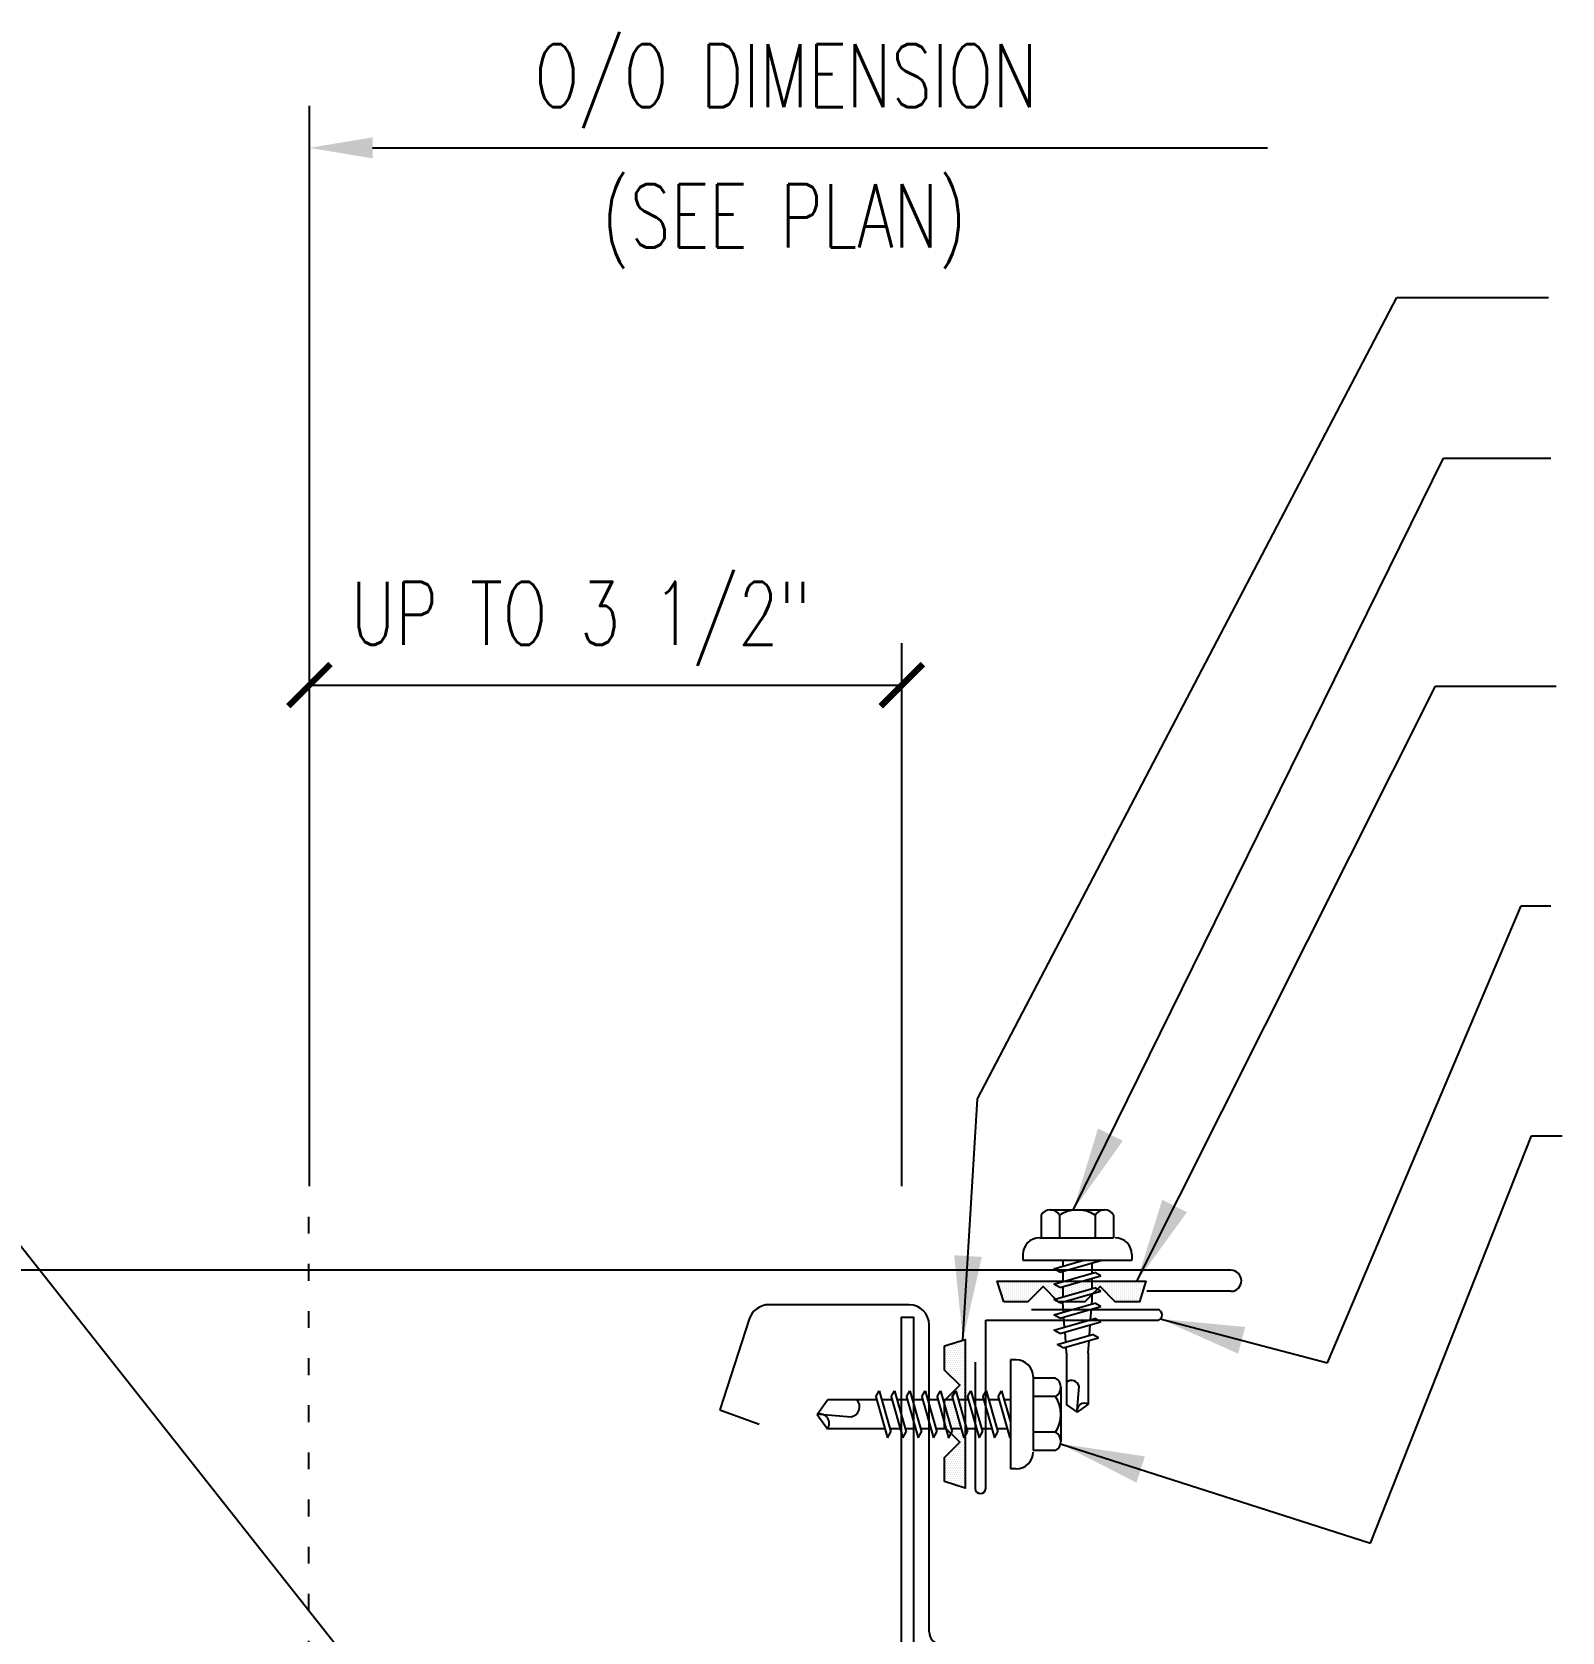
# Model space of a CAD drawing. Header units: inches. Extents: x 5.3 to 45.7, y 11.4 to 38.4.
# Drawn here: x 15.31 to 24.4, y 28.9 to 38.4 of the extents above; entities that cross this region are included whole.
import ezdxf

# ---------------------------------------------------------------- set-up
doc = ezdxf.new("R2010")
doc.units = ezdxf.units.IN
doc.header["$MEASUREMENT"] = 0
doc.linetypes.add('ACAD_ISO07W100', pattern=[3, 0, -3])
for name, color, linetype in [('DIM', 2, 'Continuous'), ('FASTENER', 9, 'Continuous'), ('PANEL', 11, 'Continuous'), ('STLA', 10, 'Continuous'), ('TAPE', 8, 'Continuous'), ('TEXT', 2, 'Continuous'), ('TRIM', 6, 'Continuous')]:
    doc.layers.add(name, color=color, linetype=linetype)
doc.styles.add('TEXT1', font='ROMANS.shx', dxfattribs={"width": 0.75, "height": 0.375})
doc.dimstyles.new('DETAIL$7', dxfattribs={"dimscale": 4, "dimtxt": 0.375, "dimasz": 0.125, "dimexe": 0.0625, "dimexo": 0.125, "dimgap": 0.0625, "dimtad": 1, "dimdec": 4, "dimzin": 3, "dimdsep": 46, "dimlunit": 4, "dimtxsty": 'TEXT1', "dimblk": 'ARCHTICK', "dimcen": 0.0625, "dimclrd": 7, "dimclre": 7, "dimclrt": 2, "dimadec": 0, "dimazin": 0, "dimtfac": 0.59375, "dimtdec": 4, "dimtmove": 2, "dimatfit": 3, "dimfxl": 0, "dimfrac": 2, "dimtolj": 1, "dimtzin": 3, "dimarcsym": 0})

# ---------------------------------------------------------------- blocks, each defined once
blk = doc.blocks.new('*X2')
at = {"color": 0}
for p, q in [((-0.4336, 0.1348), (-0.4336, 0.1348)), ((-0.4336, 0.123), (-0.4336, 0.123)), ((-0.4219, 0.1406), (-0.4219, 0.1406)), ((-0.4219, 0.1289), (-0.4219, 0.1289)), ((-0.4219, 0.1172), (-0.4219, 0.1172)), ((-0.4219, 0.1055), (-0.4219, 0.1055)), ((-0.4102, 0.1348), (-0.4102, 0.1348)), ((-0.4102, 0.123), (-0.4102, 0.123)), ((-0.4102, 0.1113), (-0.4102, 0.1113)), ((-0.4102, 0.0996), (-0.4102, 0.0996)), ((-0.3984, 0.1406), (-0.3984, 0.1406)), ((-0.3984, 0.1289), (-0.3984, 0.1289)), ((-0.3984, 0.1172), (-0.3984, 0.1172)), ((-0.3984, 0.1055), (-0.3984, 0.1055)), ((-0.3867, 0.1348), (-0.3867, 0.1348)), ((-0.3867, 0.123), (-0.3867, 0.123)), ((-0.3867, 0.1113), (-0.3867, 0.1113)), ((-0.3867, 0.0996), (-0.3867, 0.0996)), ((-0.375, 0.1406), (-0.375, 0.1406)), ((-0.375, 0.1289), (-0.375, 0.1289)), ((-0.375, 0.1172), (-0.375, 0.1172)), ((-0.375, 0.1055), (-0.375, 0.1055)), ((-0.3633, 0.1348), (-0.3633, 0.1348)), ((-0.3633, 0.123), (-0.3633, 0.123)), ((-0.3633, 0.1113), (-0.3633, 0.1113)), ((-0.3633, 0.0996), (-0.3633, 0.0996)), ((-0.3516, 0.1406), (-0.3516, 0.1406)), ((-0.3516, 0.1289), (-0.3516, 0.1289)), ((-0.3516, 0.1172), (-0.3516, 0.1172)), ((-0.3516, 0.1055), (-0.3516, 0.1055)), ((-0.3398, 0.1348), (-0.3398, 0.1348)), ((-0.3398, 0.123), (-0.3398, 0.123)), ((-0.3398, 0.1113), (-0.3398, 0.1113)), ((-0.3398, 0.0996), (-0.3398, 0.0996)), ((-0.3281, 0.1406), (-0.3281, 0.1406)), ((-0.3281, 0.1289), (-0.3281, 0.1289)), ((-0.3281, 0.1172), (-0.3281, 0.1172)), ((-0.3281, 0.1055), (-0.3281, 0.1055)), ((-0.3164, 0.1348), (-0.3164, 0.1348)), ((-0.3164, 0.123), (-0.3164, 0.123)), ((-0.3164, 0.1113), (-0.3164, 0.1113)), ((-0.3164, 0.0996), (-0.3164, 0.0996)), ((-0.3047, 0.1406), (-0.3047, 0.1406)), ((-0.3047, 0.1289), (-0.3047, 0.1289)), ((-0.3047, 0.1172), (-0.3047, 0.1172)), ((-0.3047, 0.1055), (-0.3047, 0.1055)), ((-0.293, 0.1348), (-0.293, 0.1348)), ((-0.293, 0.123), (-0.293, 0.123)), ((-0.293, 0.1113), (-0.293, 0.1113)), ((-0.293, 0.0996), (-0.293, 0.0996)), ((-0.2812, 0.1406), (-0.2812, 0.1406)), ((-0.2812, 0.1289), (-0.2812, 0.1289)), ((-0.2812, 0.1172), (-0.2812, 0.1172)), ((-0.2812, 0.1055), (-0.2812, 0.1055)), ((-0.2695, 0.1348), (-0.2695, 0.1348)), ((-0.2695, 0.123), (-0.2695, 0.123)), ((-0.2695, 0.1113), (-0.2695, 0.1113)), ((-0.2695, 0.0996), (-0.2695, 0.0996)), ((-0.2578, 0.1406), (-0.2578, 0.1406)), ((-0.2578, 0.1289), (-0.2578, 0.1289)), ((-0.2578, 0.1172), (-0.2578, 0.1172)), ((-0.2578, 0.1055), (-0.2578, 0.1055)), ((-0.2461, 0.1348), (-0.2461, 0.1348)), ((-0.2461, 0.123), (-0.2461, 0.123)), ((-0.2461, 0.1113), (-0.2461, 0.1113)), ((-0.2461, 0.0996), (-0.2461, 0.0996)), ((-0.2344, 0.1406), (-0.2344, 0.1406)), ((-0.2344, 0.1289), (-0.2344, 0.1289)), ((-0.2344, 0.1172), (-0.2344, 0.1172)), ((-0.2344, 0.1055), (-0.2344, 0.1055)), ((-0.2227, 0.1348), (-0.2227, 0.1348)), ((-0.2227, 0.123), (-0.2227, 0.123)), ((-0.2227, 0.1113), (-0.2227, 0.1113)), ((-0.2227, 0.0996), (-0.2227, 0.0996)), ((-0.2109, 0.1406), (-0.2109, 0.1406)), ((-0.2109, 0.1289), (-0.2109, 0.1289)), ((-0.2109, 0.1172), (-0.2109, 0.1172)), ((-0.2109, 0.1055), (-0.2109, 0.1055)), ((-0.1992, 0.1348), (-0.1992, 0.1348)), ((-0.1992, 0.123), (-0.1992, 0.123)), ((-0.1992, 0.1113), (-0.1992, 0.1113)), ((-0.1992, 0.0996), (-0.1992, 0.0996)), ((-0.1875, 0.1406), (-0.1875, 0.1406)), ((-0.1875, 0.1289), (-0.1875, 0.1289)), ((-0.1875, 0.1172), (-0.1875, 0.1172)), ((-0.1875, 0.1055), (-0.1875, 0.1055)), ((-0.1758, 0.1348), (-0.1758, 0.1348)), ((-0.1758, 0.123), (-0.1758, 0.123)), ((-0.1758, 0.1113), (-0.1758, 0.1113)), ((-0.1641, 0.1406), (-0.1641, 0.1406)), ((-0.1641, 0.1289), (-0.1641, 0.1289)), ((-0.1641, 0.1172), (-0.1641, 0.1172)), ((-0.1641, 0.1055), (-0.1641, 0.1055)), ((-0.1523, 0.1348), (-0.1523, 0.1348)), ((-0.1523, 0.123), (-0.1523, 0.123)), ((-0.1523, 0.1113), (-0.1523, 0.1113)), ((-0.1523, 0.0996), (-0.1523, 0.0996)), ((-0.1406, 0.1406), (-0.1406, 0.1406)), ((-0.1406, 0.1289), (-0.1406, 0.1289)), ((-0.1406, 0.1172), (-0.1406, 0.1172)), ((-0.1406, 0.1055), (-0.1406, 0.1055)), ((-0.1289, 0.1348), (-0.1289, 0.1348)), ((-0.1289, 0.123), (-0.1289, 0.123)), ((-0.1289, 0.1113), (-0.1289, 0.1113)), ((-0.1289, 0.0996), (-0.1289, 0.0996)), ((-0.1172, 0.1406), (-0.1172, 0.1406)), ((-0.1172, 0.1289), (-0.1172, 0.1289)), ((-0.1172, 0.1172), (-0.1172, 0.1172)), ((-0.1172, 0.1055), (-0.1172, 0.1055)), ((-0.1055, 0.1348), (-0.1055, 0.1348)), ((-0.1055, 0.123), (-0.1055, 0.123)), ((-0.1055, 0.1113), (-0.1055, 0.1113)), ((-0.1055, 0.0996), (-0.1055, 0.0996)), ((-0.0937, 0.1406), (-0.0937, 0.1406)), ((-0.0937, 0.1289), (-0.0937, 0.1289)), ((-0.0937, 0.1172), (-0.0937, 0.1172)), ((-0.0937, 0.1055), (-0.0937, 0.1055)), ((-0.082, 0.1348), (-0.082, 0.1348)), ((-0.082, 0.123), (-0.082, 0.123)), ((-0.082, 0.1113), (-0.082, 0.1113)), ((-0.082, 0.0996), (-0.082, 0.0996)), ((-0.0703, 0.1406), (-0.0703, 0.1406)), ((-0.0703, 0.1289), (-0.0703, 0.1289)), ((-0.0703, 0.1172), (-0.0703, 0.1172)), ((-0.0703, 0.1055), (-0.0703, 0.1055)), ((-0.0586, 0.1348), (-0.0586, 0.1348)), ((-0.0586, 0.123), (-0.0586, 0.123)), ((-0.0586, 0.1113), (-0.0586, 0.1113)), ((-0.0586, 0.0996), (-0.0586, 0.0996)), ((-0.0469, 0.1406), (-0.0469, 0.1406)), ((-0.0469, 0.1289), (-0.0469, 0.1289)), ((-0.0469, 0.1172), (-0.0469, 0.1172)), ((-0.0469, 0.1055), (-0.0469, 0.1055)), ((-0.0352, 0.1348), (-0.0352, 0.1348)), ((-0.0352, 0.123), (-0.0352, 0.123)), ((-0.0352, 0.1113), (-0.0352, 0.1113)), ((-0.0352, 0.0996), (-0.0352, 0.0996)), ((-0.0234, 0.1406), (-0.0234, 0.1406)), ((-0.0234, 0.1289), (-0.0234, 0.1289)), ((-0.0234, 0.1172), (-0.0234, 0.1172)), ((-0.0234, 0.1055), (-0.0234, 0.1055)), ((-0.0117, 0.1348), (-0.0117, 0.1348)), ((-0.0117, 0.123), (-0.0117, 0.123)), ((-0.0117, 0.1113), (-0.0117, 0.1113)), ((-0.0117, 0.0996), (-0.0117, 0.0996)), ((0, 0.1406), (0, 0.1406)), ((0, 0.1289), (0, 0.1289)), ((0, 0.1172), (0, 0.1172)), ((0, 0.1055), (0, 0.1055)), ((0.0117, 0.1348), (0.0117, 0.1348)), ((0.0117, 0.123), (0.0117, 0.123)), ((0.0117, 0.1113), (0.0117, 0.1113)), ((0.0117, 0.0996), (0.0117, 0.0996)), ((0.0234, 0.1406), (0.0234, 0.1406)), ((0.0234, 0.1289), (0.0234, 0.1289)), ((0.0234, 0.1172), (0.0234, 0.1172)), ((0.0234, 0.1055), (0.0234, 0.1055)), ((0.0352, 0.1348), (0.0352, 0.1348)), ((0.0352, 0.123), (0.0352, 0.123)), ((0.0352, 0.1113), (0.0352, 0.1113)), ((0.0352, 0.0996), (0.0352, 0.0996)), ((0.0469, 0.1406), (0.0469, 0.1406)), ((0.0469, 0.1289), (0.0469, 0.1289)), ((0.0469, 0.1172), (0.0469, 0.1172)), ((0.0469, 0.1055), (0.0469, 0.1055)), ((0.0586, 0.1348), (0.0586, 0.1348)), ((0.0586, 0.123), (0.0586, 0.123)), ((0.0586, 0.1113), (0.0586, 0.1113)), ((0.0586, 0.0996), (0.0586, 0.0996)), ((0.0703, 0.1406), (0.0703, 0.1406)), ((0.0703, 0.1289), (0.0703, 0.1289)), ((0.0703, 0.1172), (0.0703, 0.1172)), ((0.0703, 0.1055), (0.0703, 0.1055)), ((0.082, 0.1348), (0.082, 0.1348)), ((0.082, 0.123), (0.082, 0.123)), ((0.082, 0.1113), (0.082, 0.1113)), ((0.082, 0.0996), (0.082, 0.0996)), ((0.0937, 0.1406), (0.0937, 0.1406)), ((0.0937, 0.1289), (0.0937, 0.1289)), ((0.0937, 0.1172), (0.0937, 0.1172)), ((0.0937, 0.1055), (0.0937, 0.1055)), ((0.1055, 0.1348), (0.1055, 0.1348)), ((0.1055, 0.123), (0.1055, 0.123)), ((0.1055, 0.1113), (0.1055, 0.1113)), ((0.1055, 0.0996), (0.1055, 0.0996)), ((0.1172, 0.1406), (0.1172, 0.1406)), ((0.1172, 0.1289), (0.1172, 0.1289)), ((0.1172, 0.1172), (0.1172, 0.1172)), ((0.1172, 0.1055), (0.1172, 0.1055)), ((0.1289, 0.1348), (0.1289, 0.1348)), ((0.1289, 0.123), (0.1289, 0.123)), ((0.1289, 0.1113), (0.1289, 0.1113)), ((0.1289, 0.0996), (0.1289, 0.0996)), ((0.1406, 0.1406), (0.1406, 0.1406)), ((0.1406, 0.1289), (0.1406, 0.1289)), ((0.1406, 0.1172), (0.1406, 0.1172)), ((0.1406, 0.1055), (0.1406, 0.1055)), ((0.1523, 0.1348), (0.1523, 0.1348)), ((0.1523, 0.123), (0.1523, 0.123)), ((0.1523, 0.1113), (0.1523, 0.1113)), ((0.1523, 0.0996), (0.1523, 0.0996)), ((0.1641, 0.1406), (0.1641, 0.1406)), ((0.1641, 0.1289), (0.1641, 0.1289)), ((0.1641, 0.1172), (0.1641, 0.1172)), ((0.1641, 0.1055), (0.1641, 0.1055)), ((0.1758, 0.1348), (0.1758, 0.1348)), ((0.1758, 0.123), (0.1758, 0.123)), ((0.1758, 0.1113), (0.1758, 0.1113)), ((0.1875, 0.1406), (0.1875, 0.1406)), ((0.1875, 0.1289), (0.1875, 0.1289)), ((0.1875, 0.1172), (0.1875, 0.1172)), ((0.1875, 0.1055), (0.1875, 0.1055)), ((0.1992, 0.1348), (0.1992, 0.1348)), ((0.1992, 0.123), (0.1992, 0.123)), ((0.1992, 0.1113), (0.1992, 0.1113)), ((0.1992, 0.0996), (0.1992, 0.0996)), ((0.2109, 0.1406), (0.2109, 0.1406)), ((0.2109, 0.1289), (0.2109, 0.1289)), ((0.2109, 0.1172), (0.2109, 0.1172)), ((0.2109, 0.1055), (0.2109, 0.1055)), ((0.2227, 0.1348), (0.2227, 0.1348)), ((0.2227, 0.123), (0.2227, 0.123)), ((0.2227, 0.1113), (0.2227, 0.1113)), ((0.2227, 0.0996), (0.2227, 0.0996)), ((0.2344, 0.1406), (0.2344, 0.1406)), ((0.2344, 0.1289), (0.2344, 0.1289)), ((0.2344, 0.1172), (0.2344, 0.1172)), ((0.2344, 0.1055), (0.2344, 0.1055)), ((0.2461, 0.1348), (0.2461, 0.1348)), ((0.2461, 0.123), (0.2461, 0.123)), ((0.2461, 0.1113), (0.2461, 0.1113)), ((0.2461, 0.0996), (0.2461, 0.0996)), ((0.2578, 0.1406), (0.2578, 0.1406)), ((0.2578, 0.1289), (0.2578, 0.1289)), ((0.2578, 0.1172), (0.2578, 0.1172)), ((0.2578, 0.1055), (0.2578, 0.1055)), ((0.2695, 0.1348), (0.2695, 0.1348)), ((0.2695, 0.123), (0.2695, 0.123)), ((0.2695, 0.1113), (0.2695, 0.1113)), ((0.2695, 0.0996), (0.2695, 0.0996)), ((0.2812, 0.1406), (0.2812, 0.1406)), ((0.2812, 0.1289), (0.2812, 0.1289)), ((0.2812, 0.1172), (0.2812, 0.1172)), ((0.2812, 0.1055), (0.2812, 0.1055)), ((0.293, 0.1348), (0.293, 0.1348)), ((0.293, 0.123), (0.293, 0.123)), ((0.293, 0.1113), (0.293, 0.1113)), ((0.293, 0.0996), (0.293, 0.0996)), ((0.3047, 0.1406), (0.3047, 0.1406)), ((0.3047, 0.1289), (0.3047, 0.1289)), ((0.3047, 0.1172), (0.3047, 0.1172)), ((0.3047, 0.1055), (0.3047, 0.1055)), ((0.3164, 0.1348), (0.3164, 0.1348)), ((0.3164, 0.123), (0.3164, 0.123)), ((0.3164, 0.1113), (0.3164, 0.1113)), ((0.3164, 0.0996), (0.3164, 0.0996)), ((0.3281, 0.1406), (0.3281, 0.1406)), ((0.3281, 0.1289), (0.3281, 0.1289)), ((0.3281, 0.1172), (0.3281, 0.1172)), ((0.3281, 0.1055), (0.3281, 0.1055)), ((0.3398, 0.1348), (0.3398, 0.1348)), ((0.3398, 0.123), (0.3398, 0.123)), ((0.3398, 0.1113), (0.3398, 0.1113)), ((0.3398, 0.0996), (0.3398, 0.0996)), ((0.3516, 0.1406), (0.3516, 0.1406)), ((0.3516, 0.1289), (0.3516, 0.1289)), ((0.3516, 0.1172), (0.3516, 0.1172)), ((0.3516, 0.1055), (0.3516, 0.1055)), ((0.3633, 0.1348), (0.3633, 0.1348)), ((0.3633, 0.123), (0.3633, 0.123)), ((0.3633, 0.1113), (0.3633, 0.1113)), ((0.3633, 0.0996), (0.3633, 0.0996)), ((0.375, 0.1406), (0.375, 0.1406)), ((0.375, 0.1289), (0.375, 0.1289)), ((0.375, 0.1172), (0.375, 0.1172)), ((0.375, 0.1055), (0.375, 0.1055)), ((0.3867, 0.1348), (0.3867, 0.1348)), ((0.3867, 0.123), (0.3867, 0.123)), ((0.3867, 0.1113), (0.3867, 0.1113)), ((0.3867, 0.0996), (0.3867, 0.0996)), ((0.3984, 0.1406), (0.3984, 0.1406)), ((0.3984, 0.1289), (0.3984, 0.1289)), ((0.3984, 0.1172), (0.3984, 0.1172)), ((0.3984, 0.1055), (0.3984, 0.1055)), ((0.4102, 0.1348), (0.4102, 0.1348)), ((0.4102, 0.123), (0.4102, 0.123)), ((0.4102, 0.1113), (0.4102, 0.1113)), ((0.4102, 0.0996), (0.4102, 0.0996)), ((0.4219, 0.1406), (0.4219, 0.1406)), ((0.4219, 0.1289), (0.4219, 0.1289)), ((0.4219, 0.1172), (0.4219, 0.1172)), ((0.4219, 0.1055), (0.4219, 0.1055)), ((0.4336, 0.1348), (0.4336, 0.1348)), ((0.4336, 0.123), (0.4336, 0.123)), ((-0.4219, 0.0937), (-0.4219, 0.0937)), ((-0.4219, 0.082), (-0.4219, 0.082)), ((-0.4102, 0.0879), (-0.4102, 0.0879)), ((-0.4102, 0.0762), (-0.4102, 0.0762)), ((-0.4102, 0.0645), (-0.4102, 0.0645)), ((-0.4102, 0.0527), (-0.4102, 0.0527)), ((-0.4102, 0.041), (-0.4102, 0.041)), ((-0.3984, 0.0937), (-0.3984, 0.0937)), ((-0.3984, 0.082), (-0.3984, 0.082)), ((-0.3984, 0.0703), (-0.3984, 0.0703)), ((-0.3984, 0.0586), (-0.3984, 0.0586)), ((-0.3984, 0.0469), (-0.3984, 0.0469)), ((-0.3984, 0.0352), (-0.3984, 0.0352)), ((-0.3984, 0.0234), (-0.3984, 0.0234)), ((-0.3867, 0.0879), (-0.3867, 0.0879)), ((-0.3867, 0.0762), (-0.3867, 0.0762)), ((-0.3867, 0.0645), (-0.3867, 0.0645)), ((-0.3867, 0.0527), (-0.3867, 0.0527)), ((-0.3867, 0.041), (-0.3867, 0.041)), ((-0.3867, 0.0293), (-0.3867, 0.0293)), ((-0.375, 0.0937), (-0.375, 0.0937)), ((-0.375, 0.082), (-0.375, 0.082)), ((-0.375, 0.0703), (-0.375, 0.0703)), ((-0.375, 0.0586), (-0.375, 0.0586)), ((-0.375, 0.0469), (-0.375, 0.0469)), ((-0.375, 0.0352), (-0.375, 0.0352)), ((-0.375, 0.0234), (-0.375, 0.0234)), ((-0.3633, 0.0879), (-0.3633, 0.0879)), ((-0.3633, 0.0762), (-0.3633, 0.0762)), ((-0.3633, 0.0645), (-0.3633, 0.0645)), ((-0.3633, 0.0527), (-0.3633, 0.0527)), ((-0.3633, 0.041), (-0.3633, 0.041)), ((-0.3633, 0.0293), (-0.3633, 0.0293)), ((-0.3516, 0.0937), (-0.3516, 0.0937)), ((-0.3516, 0.082), (-0.3516, 0.082)), ((-0.3516, 0.0703), (-0.3516, 0.0703)), ((-0.3516, 0.0586), (-0.3516, 0.0586)), ((-0.3516, 0.0469), (-0.3516, 0.0469)), ((-0.3516, 0.0352), (-0.3516, 0.0352)), ((-0.3516, 0.0234), (-0.3516, 0.0234)), ((-0.3398, 0.0879), (-0.3398, 0.0879)), ((-0.3398, 0.0762), (-0.3398, 0.0762)), ((-0.3398, 0.0645), (-0.3398, 0.0645)), ((-0.3398, 0.0527), (-0.3398, 0.0527)), ((-0.3398, 0.041), (-0.3398, 0.041)), ((-0.3398, 0.0293), (-0.3398, 0.0293)), ((-0.3281, 0.0937), (-0.3281, 0.0937)), ((-0.3281, 0.082), (-0.3281, 0.082)), ((-0.3281, 0.0703), (-0.3281, 0.0703)), ((-0.3281, 0.0586), (-0.3281, 0.0586)), ((-0.3281, 0.0469), (-0.3281, 0.0469)), ((-0.3281, 0.0352), (-0.3281, 0.0352)), ((-0.3281, 0.0234), (-0.3281, 0.0234)), ((-0.3164, 0.0879), (-0.3164, 0.0879)), ((-0.3164, 0.0762), (-0.3164, 0.0762)), ((-0.3164, 0.0645), (-0.3164, 0.0645)), ((-0.3164, 0.0527), (-0.3164, 0.0527)), ((-0.3164, 0.041), (-0.3164, 0.041)), ((-0.3164, 0.0293), (-0.3164, 0.0293)), ((-0.3047, 0.0937), (-0.3047, 0.0937)), ((-0.3047, 0.082), (-0.3047, 0.082)), ((-0.3047, 0.0703), (-0.3047, 0.0703)), ((-0.3047, 0.0586), (-0.3047, 0.0586)), ((-0.3047, 0.0469), (-0.3047, 0.0469)), ((-0.3047, 0.0352), (-0.3047, 0.0352)), ((-0.3047, 0.0234), (-0.3047, 0.0234)), ((-0.293, 0.0879), (-0.293, 0.0879)), ((-0.293, 0.0762), (-0.293, 0.0762)), ((-0.293, 0.0645), (-0.293, 0.0645)), ((-0.293, 0.0527), (-0.293, 0.0527)), ((-0.293, 0.041), (-0.293, 0.041)), ((-0.293, 0.0293), (-0.293, 0.0293)), ((-0.2812, 0.0937), (-0.2812, 0.0937)), ((-0.2812, 0.082), (-0.2812, 0.082)), ((-0.2812, 0.0703), (-0.2812, 0.0703)), ((-0.2812, 0.0586), (-0.2812, 0.0586)), ((-0.2812, 0.0469), (-0.2812, 0.0469)), ((-0.2812, 0.0352), (-0.2812, 0.0352)), ((-0.2812, 0.0234), (-0.2812, 0.0234)), ((-0.2695, 0.0879), (-0.2695, 0.0879)), ((-0.2695, 0.0762), (-0.2695, 0.0762)), ((-0.2695, 0.0645), (-0.2695, 0.0645)), ((-0.2695, 0.0527), (-0.2695, 0.0527)), ((-0.2695, 0.041), (-0.2695, 0.041)), ((-0.2695, 0.0293), (-0.2695, 0.0293)), ((-0.2578, 0.0937), (-0.2578, 0.0937)), ((-0.2578, 0.082), (-0.2578, 0.082)), ((-0.2578, 0.0703), (-0.2578, 0.0703)), ((-0.2578, 0.0586), (-0.2578, 0.0586)), ((-0.2578, 0.0469), (-0.2578, 0.0469)), ((-0.2578, 0.0352), (-0.2578, 0.0352)), ((-0.2578, 0.0234), (-0.2578, 0.0234)), ((-0.2461, 0.0879), (-0.2461, 0.0879)), ((-0.2461, 0.0762), (-0.2461, 0.0762)), ((-0.2461, 0.0645), (-0.2461, 0.0645)), ((-0.2461, 0.0527), (-0.2461, 0.0527)), ((-0.2461, 0.041), (-0.2461, 0.041)), ((-0.2344, 0.0937), (-0.2344, 0.0937)), ((-0.2344, 0.082), (-0.2344, 0.082)), ((-0.2344, 0.0703), (-0.2344, 0.0703)), ((-0.2344, 0.0586), (-0.2344, 0.0586)), ((-0.2344, 0.0469), (-0.2344, 0.0469)), ((-0.2227, 0.0879), (-0.2227, 0.0879)), ((-0.2227, 0.0762), (-0.2227, 0.0762)), ((-0.2227, 0.0645), (-0.2227, 0.0645)), ((-0.2109, 0.0937), (-0.2109, 0.0937)), ((-0.2109, 0.082), (-0.2109, 0.082)), ((-0.2109, 0.0703), (-0.2109, 0.0703)), ((-0.1992, 0.0879), (-0.1992, 0.0879)), ((-0.1875, 0.0937), (-0.1875, 0.0937)), ((-0.1406, 0.0937), (-0.1406, 0.0937)), ((-0.1406, 0.082), (-0.1406, 0.082)), ((-0.1289, 0.0879), (-0.1289, 0.0879)), ((-0.1289, 0.0762), (-0.1289, 0.0762)), ((-0.1172, 0.0937), (-0.1172, 0.0937)), ((-0.1172, 0.082), (-0.1172, 0.082)), ((-0.1172, 0.0703), (-0.1172, 0.0703)), ((-0.1172, 0.0586), (-0.1172, 0.0586)), ((-0.1055, 0.0879), (-0.1055, 0.0879)), ((-0.1055, 0.0762), (-0.1055, 0.0762)), ((-0.1055, 0.0645), (-0.1055, 0.0645)), ((-0.1055, 0.0527), (-0.1055, 0.0527)), ((-0.0937, 0.0937), (-0.0937, 0.0937)), ((-0.0937, 0.082), (-0.0937, 0.082)), ((-0.0937, 0.0703), (-0.0937, 0.0703)), ((-0.0937, 0.0586), (-0.0937, 0.0586)), ((-0.0937, 0.0469), (-0.0937, 0.0469)), ((-0.0937, 0.0352), (-0.0937, 0.0352)), ((-0.082, 0.0879), (-0.082, 0.0879)), ((-0.082, 0.0762), (-0.082, 0.0762)), ((-0.082, 0.0645), (-0.082, 0.0645)), ((-0.082, 0.0527), (-0.082, 0.0527)), ((-0.082, 0.041), (-0.082, 0.041)), ((-0.082, 0.0293), (-0.082, 0.0293)), ((-0.0703, 0.0937), (-0.0703, 0.0937)), ((-0.0703, 0.082), (-0.0703, 0.082)), ((-0.0703, 0.0703), (-0.0703, 0.0703)), ((-0.0703, 0.0586), (-0.0703, 0.0586)), ((-0.0703, 0.0469), (-0.0703, 0.0469)), ((-0.0703, 0.0352), (-0.0703, 0.0352)), ((-0.0703, 0.0234), (-0.0703, 0.0234)), ((-0.0586, 0.0879), (-0.0586, 0.0879)), ((-0.0586, 0.0762), (-0.0586, 0.0762)), ((-0.0586, 0.0645), (-0.0586, 0.0645)), ((-0.0586, 0.0527), (-0.0586, 0.0527)), ((-0.0586, 0.041), (-0.0586, 0.041)), ((-0.0586, 0.0293), (-0.0586, 0.0293)), ((-0.0469, 0.0937), (-0.0469, 0.0937)), ((-0.0469, 0.082), (-0.0469, 0.082)), ((-0.0469, 0.0703), (-0.0469, 0.0703)), ((-0.0469, 0.0586), (-0.0469, 0.0586)), ((-0.0469, 0.0469), (-0.0469, 0.0469)), ((-0.0469, 0.0352), (-0.0469, 0.0352)), ((-0.0469, 0.0234), (-0.0469, 0.0234)), ((-0.0352, 0.0879), (-0.0352, 0.0879)), ((-0.0352, 0.0762), (-0.0352, 0.0762)), ((-0.0352, 0.0645), (-0.0352, 0.0645)), ((-0.0352, 0.0527), (-0.0352, 0.0527)), ((-0.0352, 0.041), (-0.0352, 0.041)), ((-0.0352, 0.0293), (-0.0352, 0.0293)), ((-0.0234, 0.0937), (-0.0234, 0.0937)), ((-0.0234, 0.082), (-0.0234, 0.082)), ((-0.0234, 0.0703), (-0.0234, 0.0703)), ((-0.0234, 0.0586), (-0.0234, 0.0586)), ((-0.0234, 0.0469), (-0.0234, 0.0469)), ((-0.0234, 0.0352), (-0.0234, 0.0352)), ((-0.0234, 0.0234), (-0.0234, 0.0234)), ((-0.0117, 0.0879), (-0.0117, 0.0879)), ((-0.0117, 0.0762), (-0.0117, 0.0762)), ((-0.0117, 0.0645), (-0.0117, 0.0645)), ((-0.0117, 0.0527), (-0.0117, 0.0527)), ((-0.0117, 0.041), (-0.0117, 0.041)), ((-0.0117, 0.0293), (-0.0117, 0.0293)), ((0, 0.0937), (0, 0.0937)), ((0, 0.082), (0, 0.082)), ((0, 0.0703), (0, 0.0703)), ((0, 0.0586), (0, 0.0586)), ((0, 0.0469), (0, 0.0469)), ((0, 0.0352), (0, 0.0352)), ((0, 0.0234), (0, 0.0234)), ((0.0117, 0.0879), (0.0117, 0.0879)), ((0.0117, 0.0762), (0.0117, 0.0762)), ((0.0117, 0.0645), (0.0117, 0.0645)), ((0.0117, 0.0527), (0.0117, 0.0527)), ((0.0117, 0.041), (0.0117, 0.041)), ((0.0117, 0.0293), (0.0117, 0.0293)), ((0.0234, 0.0937), (0.0234, 0.0937)), ((0.0234, 0.082), (0.0234, 0.082)), ((0.0234, 0.0703), (0.0234, 0.0703)), ((0.0234, 0.0586), (0.0234, 0.0586)), ((0.0234, 0.0469), (0.0234, 0.0469)), ((0.0234, 0.0352), (0.0234, 0.0352)), ((0.0234, 0.0234), (0.0234, 0.0234)), ((0.0352, 0.0879), (0.0352, 0.0879)), ((0.0352, 0.0762), (0.0352, 0.0762)), ((0.0352, 0.0645), (0.0352, 0.0645)), ((0.0352, 0.0527), (0.0352, 0.0527)), ((0.0352, 0.041), (0.0352, 0.041)), ((0.0352, 0.0293), (0.0352, 0.0293)), ((0.0469, 0.0937), (0.0469, 0.0937)), ((0.0469, 0.082), (0.0469, 0.082)), ((0.0469, 0.0703), (0.0469, 0.0703)), ((0.0469, 0.0586), (0.0469, 0.0586)), ((0.0469, 0.0469), (0.0469, 0.0469)), ((0.0469, 0.0352), (0.0469, 0.0352)), ((0.0469, 0.0234), (0.0469, 0.0234)), ((0.0586, 0.0879), (0.0586, 0.0879)), ((0.0586, 0.0762), (0.0586, 0.0762)), ((0.0586, 0.0645), (0.0586, 0.0645)), ((0.0586, 0.0527), (0.0586, 0.0527)), ((0.0586, 0.041), (0.0586, 0.041)), ((0.0586, 0.0293), (0.0586, 0.0293)), ((0.0703, 0.0937), (0.0703, 0.0937)), ((0.0703, 0.082), (0.0703, 0.082)), ((0.0703, 0.0703), (0.0703, 0.0703)), ((0.0703, 0.0586), (0.0703, 0.0586)), ((0.0703, 0.0469), (0.0703, 0.0469)), ((0.0703, 0.0352), (0.0703, 0.0352)), ((0.0703, 0.0234), (0.0703, 0.0234)), ((0.082, 0.0879), (0.082, 0.0879)), ((0.082, 0.0762), (0.082, 0.0762)), ((0.082, 0.0645), (0.082, 0.0645)), ((0.082, 0.0527), (0.082, 0.0527)), ((0.082, 0.041), (0.082, 0.041)), ((0.082, 0.0293), (0.082, 0.0293)), ((0.0937, 0.0937), (0.0937, 0.0937)), ((0.0937, 0.082), (0.0937, 0.082)), ((0.0937, 0.0703), (0.0937, 0.0703)), ((0.0937, 0.0586), (0.0937, 0.0586)), ((0.0937, 0.0469), (0.0937, 0.0469)), ((0.0937, 0.0352), (0.0937, 0.0352)), ((0.1055, 0.0879), (0.1055, 0.0879)), ((0.1055, 0.0762), (0.1055, 0.0762)), ((0.1055, 0.0645), (0.1055, 0.0645)), ((0.1055, 0.0527), (0.1055, 0.0527)), ((0.1172, 0.0937), (0.1172, 0.0937)), ((0.1172, 0.082), (0.1172, 0.082)), ((0.1172, 0.0703), (0.1172, 0.0703)), ((0.1172, 0.0586), (0.1172, 0.0586)), ((0.1289, 0.0879), (0.1289, 0.0879)), ((0.1289, 0.0762), (0.1289, 0.0762)), ((0.1406, 0.0937), (0.1406, 0.0937)), ((0.1406, 0.082), (0.1406, 0.082)), ((0.1875, 0.0937), (0.1875, 0.0937)), ((0.1992, 0.0879), (0.1992, 0.0879)), ((0.2109, 0.0937), (0.2109, 0.0937)), ((0.2109, 0.082), (0.2109, 0.082)), ((0.2109, 0.0703), (0.2109, 0.0703)), ((0.2227, 0.0879), (0.2227, 0.0879)), ((0.2227, 0.0762), (0.2227, 0.0762)), ((0.2227, 0.0645), (0.2227, 0.0645)), ((0.2344, 0.0937), (0.2344, 0.0937)), ((0.2344, 0.082), (0.2344, 0.082)), ((0.2344, 0.0703), (0.2344, 0.0703)), ((0.2344, 0.0586), (0.2344, 0.0586)), ((0.2344, 0.0469), (0.2344, 0.0469)), ((0.2461, 0.0879), (0.2461, 0.0879)), ((0.2461, 0.0762), (0.2461, 0.0762)), ((0.2461, 0.0645), (0.2461, 0.0645)), ((0.2461, 0.0527), (0.2461, 0.0527)), ((0.2461, 0.041), (0.2461, 0.041)), ((0.2578, 0.0937), (0.2578, 0.0937)), ((0.2578, 0.082), (0.2578, 0.082)), ((0.2578, 0.0703), (0.2578, 0.0703)), ((0.2578, 0.0586), (0.2578, 0.0586)), ((0.2578, 0.0469), (0.2578, 0.0469)), ((0.2578, 0.0352), (0.2578, 0.0352)), ((0.2578, 0.0234), (0.2578, 0.0234)), ((0.2695, 0.0879), (0.2695, 0.0879)), ((0.2695, 0.0762), (0.2695, 0.0762)), ((0.2695, 0.0645), (0.2695, 0.0645)), ((0.2695, 0.0527), (0.2695, 0.0527)), ((0.2695, 0.041), (0.2695, 0.041)), ((0.2695, 0.0293), (0.2695, 0.0293)), ((0.2812, 0.0937), (0.2812, 0.0937)), ((0.2812, 0.082), (0.2812, 0.082)), ((0.2812, 0.0703), (0.2812, 0.0703)), ((0.2812, 0.0586), (0.2812, 0.0586)), ((0.2812, 0.0469), (0.2812, 0.0469)), ((0.2812, 0.0352), (0.2812, 0.0352)), ((0.2812, 0.0234), (0.2812, 0.0234)), ((0.293, 0.0879), (0.293, 0.0879)), ((0.293, 0.0762), (0.293, 0.0762)), ((0.293, 0.0645), (0.293, 0.0645)), ((0.293, 0.0527), (0.293, 0.0527)), ((0.293, 0.041), (0.293, 0.041)), ((0.293, 0.0293), (0.293, 0.0293)), ((0.3047, 0.0937), (0.3047, 0.0937)), ((0.3047, 0.082), (0.3047, 0.082)), ((0.3047, 0.0703), (0.3047, 0.0703)), ((0.3047, 0.0586), (0.3047, 0.0586)), ((0.3047, 0.0469), (0.3047, 0.0469)), ((0.3047, 0.0352), (0.3047, 0.0352)), ((0.3047, 0.0234), (0.3047, 0.0234)), ((0.3164, 0.0879), (0.3164, 0.0879)), ((0.3164, 0.0762), (0.3164, 0.0762)), ((0.3164, 0.0645), (0.3164, 0.0645)), ((0.3164, 0.0527), (0.3164, 0.0527)), ((0.3164, 0.041), (0.3164, 0.041)), ((0.3164, 0.0293), (0.3164, 0.0293)), ((0.3281, 0.0937), (0.3281, 0.0937)), ((0.3281, 0.082), (0.3281, 0.082)), ((0.3281, 0.0703), (0.3281, 0.0703)), ((0.3281, 0.0586), (0.3281, 0.0586)), ((0.3281, 0.0469), (0.3281, 0.0469)), ((0.3281, 0.0352), (0.3281, 0.0352)), ((0.3281, 0.0234), (0.3281, 0.0234)), ((0.3398, 0.0879), (0.3398, 0.0879)), ((0.3398, 0.0762), (0.3398, 0.0762)), ((0.3398, 0.0645), (0.3398, 0.0645)), ((0.3398, 0.0527), (0.3398, 0.0527)), ((0.3398, 0.041), (0.3398, 0.041)), ((0.3398, 0.0293), (0.3398, 0.0293)), ((0.3516, 0.0937), (0.3516, 0.0937)), ((0.3516, 0.082), (0.3516, 0.082)), ((0.3516, 0.0703), (0.3516, 0.0703)), ((0.3516, 0.0586), (0.3516, 0.0586)), ((0.3516, 0.0469), (0.3516, 0.0469)), ((0.3516, 0.0352), (0.3516, 0.0352)), ((0.3516, 0.0234), (0.3516, 0.0234)), ((0.3633, 0.0879), (0.3633, 0.0879)), ((0.3633, 0.0762), (0.3633, 0.0762)), ((0.3633, 0.0645), (0.3633, 0.0645)), ((0.3633, 0.0527), (0.3633, 0.0527)), ((0.3633, 0.041), (0.3633, 0.041)), ((0.3633, 0.0293), (0.3633, 0.0293)), ((0.375, 0.0937), (0.375, 0.0937)), ((0.375, 0.082), (0.375, 0.082)), ((0.375, 0.0703), (0.375, 0.0703)), ((0.375, 0.0586), (0.375, 0.0586)), ((0.375, 0.0469), (0.375, 0.0469)), ((0.375, 0.0352), (0.375, 0.0352)), ((0.375, 0.0234), (0.375, 0.0234)), ((0.3867, 0.0879), (0.3867, 0.0879)), ((0.3867, 0.0762), (0.3867, 0.0762)), ((0.3867, 0.0645), (0.3867, 0.0645)), ((0.3867, 0.0527), (0.3867, 0.0527)), ((0.3867, 0.041), (0.3867, 0.041)), ((0.3867, 0.0293), (0.3867, 0.0293)), ((0.3984, 0.0937), (0.3984, 0.0937)), ((0.3984, 0.082), (0.3984, 0.082)), ((0.3984, 0.0703), (0.3984, 0.0703)), ((0.3984, 0.0586), (0.3984, 0.0586)), ((0.3984, 0.0469), (0.3984, 0.0469)), ((0.3984, 0.0352), (0.3984, 0.0352)), ((0.3984, 0.0234), (0.3984, 0.0234)), ((0.4102, 0.0879), (0.4102, 0.0879)), ((0.4102, 0.0762), (0.4102, 0.0762)), ((0.4102, 0.0645), (0.4102, 0.0645)), ((0.4102, 0.0527), (0.4102, 0.0527)), ((0.4102, 0.041), (0.4102, 0.041)), ((0.4219, 0.0937), (0.4219, 0.0937)), ((0.4219, 0.082), (0.4219, 0.082))]:
    blk.add_line(p, q, dxfattribs=at)
blk = doc.blocks.new('MB_DBTAP')
at = {"layer": 'TAPE', "color": 9}
blk.add_lwpolyline([(-0.4033, 0.0185), (-0.442, 0.1413), (0.442, 0.1413), (0.4033, 0.0185), (0.26, 0.0185), (0.1696, 0.1089), (0.0792, 0.0185), (0, 0.0185), (-0.0792, 0.0185), (-0.1696, 0.1089), (-0.26, 0.0185)], close=True, dxfattribs=at)
at = {"layer": 'TAPE', "color": 251}
blk.add_blockref('*X2', (0, 0), dxfattribs=at)
blk = doc.blocks.new('MB_DW3')
at = {"layer": 'FASTENER'}
for p, q in [((-0.2154, 0.3051), (-0.2154, 0.1712)), ((-0.161, 0.3366), (0.161, 0.3366)), ((-0.1065, 0.3051), (-0.1065, 0.1712)), ((0.1065, 0.3051), (0.1065, 0.1712)), ((0.2154, 0.3051), (0.2154, 0.1712)), ((-0.224, 0.1712), (0.2154, 0.1712)), ((-0.324, 0.0712), (-0.324, 0.0369)), ((-0.324, 0.0369), (0.324, 0.0369)), ((-0.1392, -0.016), (0.0458, 0.0369)), ((-0.1035, -0.0361), (0.1392, 0.0333)), ((-0.0863, 0.0369), (0.0863, 0.0369)), ((-0.0863, 0.0369), (-0.0863, -0.0008)), ((0.0863, 0.0369), (0.1328, 0.0369)), ((0.0863, 0.0181), (0.0863, -0.0425)), ((0.1392, 0.0333), (0.1328, 0.0369)), ((0.324, 0.0712), (0.324, 0.0369)), ((-0.1035, -0.0361), (-0.1392, -0.016)), ((-0.1392, -0.1069), (0.1035, -0.0375)), ((-0.1035, -0.127), (0.1392, -0.0576)), ((-0.0863, -0.0311), (-0.0863, -0.0917)), ((0.0863, -0.0728), (0.0863, -0.1334)), ((0.1392, -0.0576), (0.1035, -0.0375)), ((-0.1035, -0.127), (-0.1392, -0.1069)), ((-0.1392, -0.1977), (0.1035, -0.1284)), ((-0.1035, -0.2178), (0.1392, -0.1485)), ((-0.0863, -0.122), (-0.0863, -0.1826)), ((0.0863, -0.1636), (0.0863, -0.2243)), ((0.1392, -0.1485), (0.1035, -0.1284)), ((-0.1035, -0.2178), (-0.1392, -0.1977)), ((-0.1392, -0.2886), (0.1035, -0.2193)), ((-0.1035, -0.3087), (0.1392, -0.2394)), ((-0.0863, -0.2129), (-0.0863, -0.2735)), ((0.0863, -0.2545), (0.0863, -0.3152)), ((0.1392, -0.2394), (0.1035, -0.2193)), ((-0.1035, -0.3087), (-0.1392, -0.2886)), ((-0.1392, -0.3795), (0.1035, -0.3102)), ((-0.1035, -0.3996), (-0.1392, -0.3795)), ((-0.1035, -0.3996), (0.1392, -0.3303)), ((-0.0863, -0.3038), (-0.0863, -0.3644)), ((0.0863, -0.3454), (0.0863, -0.4061)), ((0.1392, -0.3303), (0.1035, -0.3102)), ((-0.1392, -0.4704), (0.1035, -0.4011)), ((-0.1035, -0.4905), (-0.1392, -0.4704)), ((-0.1035, -0.4905), (0.1392, -0.4212)), ((-0.0863, -0.3947), (-0.0863, -0.4553)), ((0.0863, -0.4363), (0.0863, -0.497)), ((0.1392, -0.4212), (0.1035, -0.4011)), ((-0.1392, -0.5613), (0.1035, -0.492)), ((-0.1035, -0.5814), (-0.1392, -0.5613)), ((-0.1035, -0.5814), (0.1392, -0.5121)), ((-0.0863, -0.4856), (-0.0863, -0.5462)), ((0.0863, -0.5272), (0.0863, -0.5879)), ((0.1392, -0.5121), (0.1035, -0.492)), ((-0.1392, -0.6522), (0.1035, -0.5829)), ((-0.1035, -0.6723), (-0.1392, -0.6522)), ((-0.1035, -0.6723), (0.1392, -0.603)), ((-0.0863, -0.5765), (-0.0863, -0.6371)), ((0.0863, -0.6181), (0.0863, -0.6787)), ((0.1392, -0.603), (0.1035, -0.5829)), ((-0.1392, -0.7431), (0.1035, -0.6738)), ((-0.1035, -0.7632), (-0.1392, -0.7431)), ((-0.1035, -0.7632), (0.1392, -0.6939)), ((-0.0863, -0.6674), (-0.0863, -0.728)), ((-0.0863, -0.7583), (-0.0863, -1.0503)), ((0.0863, -0.709), (0.0863, -1.0503)), ((0.1392, -0.6939), (0.1035, -0.6738)), ((-0.0019, -1.0955), (0.0143, -0.9088)), ((0, -1.1111), (-0.0863, -1.0503)), ((0, -1.1111), (0.0863, -1.0503))]:
    blk.add_line(p, q, dxfattribs=at)
for centre, radius, start, end in [((-0.161, 0.2738), 0.0628, 29.87542, 150.12458), ((0, 0.141), 0.1956, 56.99743, 123.00257), ((0.161, 0.2738), 0.0628, 29.87542, 150.12458), ((-0.224, 0.0712), 0.1, 90, 180), ((0.224, 0.0712), 0.1, 0, 90), ((-0.046, -0.9207), 0.0615, 11.14455, 130.906), ((0.0544, -1.0967), 0.0563, 55.45845, 194.84539)]:
    blk.add_arc(centre, radius, start, end, dxfattribs=at)
blk = doc.blocks.new('fz5')
at = {"layer": 'FASTENER'}
for p, q in [((-0.2171, 0.3051), (-0.2171, 0.1712)), ((-0.1627, 0.3366), (0.1592, 0.3366)), ((-0.1083, 0.3051), (-0.1083, 0.1712)), ((0.1048, 0.3051), (0.1048, 0.1712)), ((0.2136, 0.3051), (0.2136, 0.1712)), ((-0.2257, 0.1712), (0.2136, 0.1712)), ((-0.3257, 0.0712), (-0.3257, 0.0369)), ((-0.3257, 0.0369), (0.3222, 0.0369)), ((-0.141, -0.014), (0.0373, 0.0369)), ((-0.1053, -0.0341), (0.1375, 0.0352)), ((-0.088, 0.0369), (-0.088, 0.0011)), ((-0.088, 0.0369), (0.0845, 0.0369)), ((0.0845, 0.0369), (0.1344, 0.0369)), ((0.0845, 0.0201), (0.0845, -0.0405)), ((0.1375, 0.0352), (0.1344, 0.0369)), ((0.3222, 0.0712), (0.3222, 0.0369)), ((-0.1053, -0.0341), (-0.141, -0.014)), ((-0.141, -0.1049), (0.1018, -0.0356)), ((-0.1053, -0.125), (0.1375, -0.0557)), ((-0.088, -0.0292), (-0.088, -0.0898)), ((0.0845, -0.0708), (0.0845, -0.1314)), ((0.1375, -0.0557), (0.1018, -0.0356)), ((-0.1053, -0.125), (-0.141, -0.1049)), ((-0.141, -0.1958), (0.1018, -0.1265)), ((-0.1053, -0.2159), (0.1375, -0.1466)), ((-0.088, -0.1201), (-0.088, -0.1807)), ((0.0845, -0.1617), (0.0845, -0.211)), ((0.1375, -0.1466), (0.1018, -0.1265)), ((-0.1053, -0.2159), (-0.141, -0.1958)), ((-0.141, -0.2867), (0.1018, -0.2174)), ((-0.1053, -0.3068), (0.1375, -0.2375)), ((-0.0838, -0.2704), (-0.088, -0.211)), ((0.0771, -0.3153), (0.0815, -0.2535)), ((0.0837, -0.2226), (0.0845, -0.211)), ((0.1375, -0.2375), (0.1018, -0.2174)), ((-0.1053, -0.3068), (-0.141, -0.2867)), ((-0.141, -0.3776), (0.1018, -0.3083)), ((-0.1053, -0.3977), (-0.141, -0.3776)), ((-0.1053, -0.3977), (0.1375, -0.3284)), ((-0.0775, -0.3595), (-0.0817, -0.3001)), ((0.0706, -0.4081), (0.075, -0.3463)), ((0.1375, -0.3284), (0.1018, -0.3083)), ((-0.122, -0.4631), (0.0885, -0.403)), ((-0.0864, -0.4832), (-0.122, -0.4631)), ((-0.0864, -0.4832), (0.1242, -0.4231)), ((-0.0712, -0.4486), (-0.0754, -0.3892)), ((0.063, -0.5152), (0.0684, -0.439)), ((0.1242, -0.4231), (0.0885, -0.403)), ((-0.0665, -0.5155), (-0.0691, -0.4783)), ((-0.0665, -0.5155), (-0.0665, -0.82)), ((0.063, -0.5159), (0.063, -0.82)), ((-0.0031, -0.8538), (0.009, -0.7138)), ((-0.0017, -0.8656), (-0.0665, -0.82)), ((-0.0017, -0.8656), (0.063, -0.82))]:
    blk.add_line(p, q, dxfattribs=at)
for centre, radius, start, end in [((-0.1627, 0.2738), 0.0628, 29.87542, 150.12458), ((-0.0017, 0.141), 0.1956, 56.99743, 123.00257), ((0.1592, 0.2738), 0.0628, 29.87542, 150.12458), ((-0.2257, 0.0712), 0.1, 90, 180), ((0.2222, 0.0712), 0.1, 0, 90), ((0.073, -0.5159), 0.01, 175.94836, 180), ((-0.0363, -0.7227), 0.0461, 11.14455, 130.906), ((0.039, -0.8547), 0.0422, 55.45845, 194.84539)]:
    blk.add_arc(centre, radius, start, end, dxfattribs=at)
blk = doc.blocks.new('A$C73860403')
at = {"layer": 'TRIM'}
for p, q in [((-0.2747, 0.2879), (0.4753, 0.2879)), ((-0.547, -0.7746), (-0.547, 0.2254)), ((-0.547, 0.2254), (0.4753, 0.2254)), ((-0.6095, -0.0246), (-0.6095, -0.7746))]:
    blk.add_line(p, q, dxfattribs=at)
for centre, radius, start, end in [((0.47, 0.2566), 0.0317, 279.65792, 80.34208), ((-0.5782, -0.7746), 0.0312, 180, 0)]:
    blk.add_arc(centre, radius, start, end, dxfattribs=at)
blk = doc.blocks.new('_ArchTick')
at = {"color": 0, "linetype": 'ByBlock', "const_width": 0.15}
blk.add_lwpolyline([(-0.5, -0.5), (0.5, 0.5)], dxfattribs=at)

msp = doc.modelspace()

# ---------------------------------------------------------------- linework, layer by layer
for p, q in [((23.41859, 36.82687), (24.31885, 36.82687)), ((24.15633, 33.21121), (24.3327, 33.21121)), ((24.21767, 31.84484), (24.39957, 31.84484))]:
    msp.add_line(p, q)
at = {"color": 7}
for p, q in [((16.95514, 31.54597), (16.95514, 34.77281)), ((20.47619, 31.54597), (20.47619, 34.77281)), ((16.95514, 34.52281), (20.47619, 34.52281))]:
    msp.add_line(p, q, dxfattribs=at)
at = {"layer": 'DIM', "color": 7}
for p, q in [((16.95514, 31.54597), (16.95514, 37.96528)), ((17.33014, 37.71528), (22.64951, 37.71528))]:
    msp.add_line(p, q, dxfattribs=at)
msp.add_solid([(17.33014, 37.77778), (17.33014, 37.65278), (16.95514, 37.71528)], dxfattribs=at)
at = {"layer": 'PANEL'}
for p, q in [((20.51872, 30.84121), (19.68745, 30.84121)), ((19.56857, 30.75484), (19.3938, 30.21695)), ((20.63837, 28.89652), (20.6384, 30.72153)), ((19.3938, 30.21695), (19.62872, 30.13144))]:
    msp.add_line(p, q, dxfattribs=at)
for centre, radius, start, end in [((19.68745, 30.71621), 0.125, 90, 162), ((20.51872, 30.72153), 0.11968, 0, 90), ((20.7129, 28.89652), 0.07453, 179.99979, 270)]:
    msp.add_arc(centre, radius, start, end, dxfattribs=at)
at = {"layer": 'STLA'}
msp.add_lwpolyline([(17.04674, 28.32391), (17.04674, 28.24921), (20.28454, 28.24921, 0.4142136), (20.54674, 28.51141), (20.54674, 30.76531), (20.47204, 30.76531), (20.47204, 28.51141, -0.4142136), (20.28454, 28.32391)], format="xyb", close=True, dxfattribs=at)
at = {"layer": 'TEXT', "linetype": 'ACAD_ISO07W100', "ltscale": 0.06}
msp.add_line((16.951, 27.62353), (16.951, 31.50855), dxfattribs=at)
at = {"layer": 'TRIM'}
for p, q in [((22.4318, 31.04597), (13.451, 31.04597)), ((22.4318, 30.92097), (21.9318, 30.92097))]:
    msp.add_line(p, q, dxfattribs=at)
msp.add_arc((22.4318, 30.98347), 0.0625, 270, 90, dxfattribs=at)

# ---------------------------------------------------------------- block references
at = {"color": 7, "xscale": 0.25, "yscale": 0.25, "zscale": 0.25, "rotation": 180}
msp.add_blockref('_ArchTick', (16.95514, 34.52281), dxfattribs=at)
at = {"color": 7, "xscale": 0.25, "yscale": 0.25, "zscale": 0.25}
msp.add_blockref('_ArchTick', (20.47619, 34.52281), dxfattribs=at)
at = {"layer": 'FASTENER'}
msp.add_blockref('fz5', (21.5212, 31.06809), dxfattribs=at)
at = {"layer": 'FASTENER', "rotation": 270}
msp.add_blockref('MB_DW3', (21.08467, 30.18971), dxfattribs=at)
at = {"layer": 'TAPE'}
msp.add_blockref('MB_DBTAP', (21.48488, 30.83999), dxfattribs=at)
at = {"layer": 'TAPE', "rotation": 269.9999999999995}
msp.add_blockref('MB_DBTAP', (20.71134, 30.19318), dxfattribs=at)
at = {"layer": 'TRIM'}
msp.add_blockref('A$C73860403', (21.52167, 30.52436), dxfattribs=at)

# ---------------------------------------------------------------- texts
at = {"color": 2, "style": 'TEXT1', "width": 0.75}
msp.add_text('UP TO 3 1/2"', height=0.375, dxfattribs=at).set_placement((17.20023, 34.76167))
at = {"layer": 'TRIM', "color": 2, "style": 'TEXT1', "width": 0.75}
for s, p in [('O/O DIMENSION', (18.29282, 37.95724)), ('(SEE PLAN)', (18.692, 37.1238))]:
    msp.add_text(s, height=0.375, dxfattribs=at).set_placement(p)

# ---------------------------------------------------------------- leaders
for points in [[(20.83925, 30.63099), (20.92555, 32.06526), (23.41859, 36.82687)], [(21.49472, 31.40315), (23.69559, 35.87178), (24.3327, 35.87178)], [(21.87298, 30.98126), (23.64732, 34.51596), (24.36476, 34.51596)], [(22.01216, 30.75676), (23.00649, 30.49561), (24.15633, 33.21121)], [(17.50421, 28.32391), (14.29455, 32.3829), (13.98964, 32.3829)], [(21.41964, 30.01467), (23.26107, 29.42394), (24.21767, 31.84484)]]:
    msp.add_leader(points, dimstyle='DETAIL$7')

doc.saveas('drawing.dxf')
